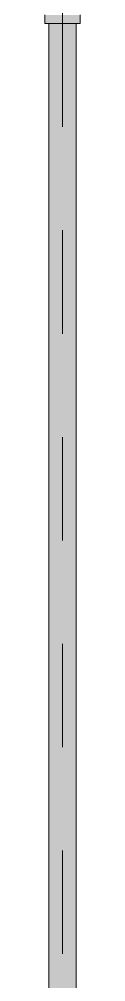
# Model space of a CAD drawing. Header units: millimetres. Extents: x -4000 to 187956, y -58990 to 162485.
# Drawn here: x 59223 to 59277, y 129678 to 131156 of the extents above; entities that cross this region are included whole.
import ezdxf

# ---------------------------------------------------------------- set-up
doc = ezdxf.new("R2010")
doc.units = ezdxf.units.MM
doc.linetypes.add('Dash 1_16_', pattern=[317.5, 158.75, -158.75])
doc.layers.add('P-PIPE', color=3, linetype='Continuous', lineweight=9)
doc.layers.add('P-PIPE-CNTR', color=3, linetype='Continuous', lineweight=9)

msp = doc.modelspace()

# ---------------------------------------------------------------- hatches: boundary and pattern name
at = {"layer": 'P-PIPE', "lineweight": 5, "transparency": 33554534}
for points in [[(59223.6, 131149.4), (59277.4, 131149.4), (59276.4, 131162.7), (59222.7, 131162.7), (59222.7, 131149.4)], [(59250, 128493.7), (59250, 131149.4), (59228.9, 131149.4), (59229.6, 128493.7), (59244.5, 128493.7)], [(59250, 128493.7), (59271.1, 128493.7), (59270.4, 131149.4), (59250, 131149.4), (59250, 128506)]]:
    msp.add_hatch(color=1, dxfattribs=at).paths.add_polyline_path(points)

# ---------------------------------------------------------------- linework, layer by layer
at = {"layer": 'P-PIPE', "color": 20, "lineweight": 13}
for p, q in [((59222.7, 131162.7), (59222.7, 131149.4)), ((59277.4, 131149.4), (59277.4, 131162.7)), ((59222.7, 131149.4), (59228.7, 131149.4)), ((59222.7, 131149.4), (59277.4, 131149.4)), ((59228.9, 131149.4), (59228.9, 128493.7)), ((59229.6, 131149.4), (59228.9, 131149.4)), ((59268.3, 131149.4), (59231.7, 131149.4)), ((59231.7, 131149.4), (59268.4, 131149.4)), ((59271.1, 131149.4), (59270.4, 131149.4)), ((59271.1, 128493.7), (59271.1, 131149.4)), ((59271.3, 131149.4), (59277.4, 131149.4))]:
    msp.add_line(p, q, dxfattribs=at)
at = {"layer": 'P-PIPE-CNTR', "color": 20, "lineweight": 13}
msp.add_line((59250, 131204), (59250, 131149.4), dxfattribs=at)
at = {"layer": 'P-PIPE-CNTR', "color": 1, "linetype": 'Dash 1_16_'}
msp.add_line((59250, 131149.4), (59250, 128493.7), dxfattribs=at)
msp.add_line((59250, 131149.4), (59250, 128493.7), dxfattribs=at)

doc.saveas('drawing.dxf')
